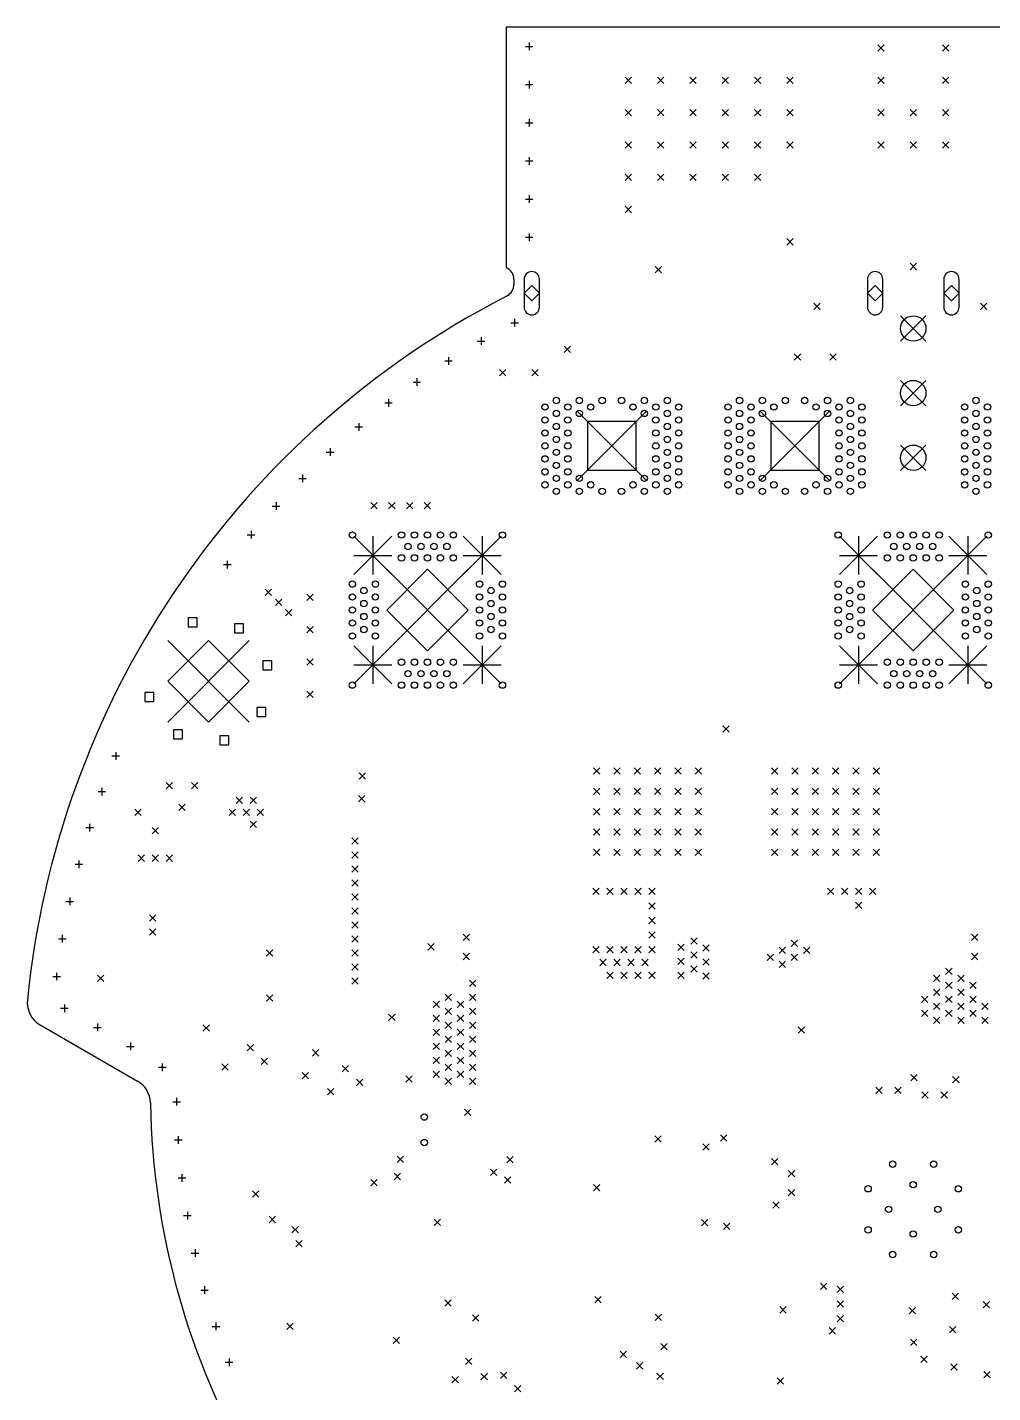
# Model space of a CAD drawing. Header units: millimetres. Extents: x 112 to 183, y -155 to -48.
# Drawn here: x 113.7 to 151.6, y -102 to -48.3 of the extents above; entities that cross this region are included whole.
import ezdxf

# ---------------------------------------------------------------- set-up
doc = ezdxf.new("R2010")
doc.units = ezdxf.units.MM
doc.layers.add('BLACK', color=250, linetype='CONTINUOUS')

msp = doc.modelspace()

# ---------------------------------------------------------------- linework, layer by layer
at = {"layer": 'BLACK', "linetype": 'CONTINUOUS'}
for p, q in [((132.500398, -48.300102), (132.5004, -57.744151)), ((164.5004, -48.300103), (132.500398, -48.300102)), ((133.25, -49.05), (133.55, -49.05)), ((133.4, -48.9), (133.4, -49.2)), ((147.1054, -48.9851), (147.3554, -49.2351)), ((147.3554, -48.9851), (147.1054, -49.2351)), ((149.6454, -48.9851), (149.8954, -49.2351)), ((149.8954, -48.9851), (149.6454, -49.2351)), ((133.4, -50.4), (133.4, -50.7)), ((137.1754, -50.2551), (137.4254, -50.5051)), ((137.4254, -50.2551), (137.1754, -50.5051)), ((138.4454, -50.2551), (138.6954, -50.5051)), ((138.6954, -50.2551), (138.4454, -50.5051)), ((139.7154, -50.2551), (139.9654, -50.5051)), ((139.9654, -50.2551), (139.7154, -50.5051)), ((140.9854, -50.2551), (141.2354, -50.5051)), ((141.2354, -50.2551), (140.9854, -50.5051)), ((142.2554, -50.2551), (142.5054, -50.5051)), ((142.5054, -50.2551), (142.2554, -50.5051)), ((143.5254, -50.2551), (143.7754, -50.5051)), ((143.7754, -50.2551), (143.5254, -50.5051)), ((147.1054, -50.2551), (147.3554, -50.5051)), ((147.3554, -50.2551), (147.1054, -50.5051)), ((149.6454, -50.2551), (149.8954, -50.5051)), ((149.8954, -50.2551), (149.6454, -50.5051)), ((133.25, -50.55), (133.55, -50.55)), ((133.4, -51.9), (133.4, -52.2)), ((137.1754, -51.5251), (137.4254, -51.7751)), ((137.4254, -51.5251), (137.1754, -51.7751)), ((138.4454, -51.5251), (138.6954, -51.7751)), ((138.6954, -51.5251), (138.4454, -51.7751)), ((139.7154, -51.5251), (139.9654, -51.7751)), ((139.9654, -51.5251), (139.7154, -51.7751)), ((140.9854, -51.5251), (141.2354, -51.7751)), ((141.2354, -51.5251), (140.9854, -51.7751)), ((142.2554, -51.5251), (142.5054, -51.7751)), ((142.5054, -51.5251), (142.2554, -51.7751)), ((143.5254, -51.5251), (143.7754, -51.7751)), ((143.7754, -51.5251), (143.5254, -51.7751)), ((147.1054, -51.5251), (147.3554, -51.7751)), ((147.3554, -51.5251), (147.1054, -51.7751)), ((148.3754, -51.5251), (148.6254, -51.7751)), ((148.6254, -51.5251), (148.3754, -51.7751)), ((149.6454, -51.5251), (149.8954, -51.7751)), ((149.8954, -51.5251), (149.6454, -51.7751)), ((133.25, -52.05), (133.55, -52.05)), ((137.1754, -52.7951), (137.4254, -53.0451)), ((137.4254, -52.7951), (137.1754, -53.0451)), ((138.4454, -52.7951), (138.6954, -53.0451)), ((138.6954, -52.7951), (138.4454, -53.0451)), ((139.7154, -52.7951), (139.9654, -53.0451)), ((139.9654, -52.7951), (139.7154, -53.0451)), ((140.9854, -52.7951), (141.2354, -53.0451)), ((141.2354, -52.7951), (140.9854, -53.0451)), ((142.2554, -52.7951), (142.5054, -53.0451)), ((142.5054, -52.7951), (142.2554, -53.0451)), ((143.5254, -52.7951), (143.7754, -53.0451)), ((143.7754, -52.7951), (143.5254, -53.0451)), ((147.1054, -52.7951), (147.3554, -53.0451)), ((147.3554, -52.7951), (147.1054, -53.0451)), ((148.3754, -52.7951), (148.6254, -53.0451)), ((148.6254, -52.7951), (148.3754, -53.0451)), ((149.6454, -52.7951), (149.8954, -53.0451)), ((149.8954, -52.7951), (149.6454, -53.0451)), ((133.25, -53.55), (133.55, -53.55)), ((133.4, -53.4), (133.4, -53.7)), ((137.1754, -54.0651), (137.4254, -54.3151)), ((137.4254, -54.0651), (137.1754, -54.3151)), ((138.4454, -54.0651), (138.6954, -54.3151)), ((138.6954, -54.0651), (138.4454, -54.3151)), ((139.7154, -54.0651), (139.9654, -54.3151)), ((139.9654, -54.0651), (139.7154, -54.3151)), ((140.9854, -54.0651), (141.2354, -54.3151)), ((141.2354, -54.0651), (140.9854, -54.3151)), ((142.2554, -54.0651), (142.5054, -54.3151)), ((142.5054, -54.0651), (142.2554, -54.3151)), ((133.25, -55.05), (133.55, -55.05)), ((133.4, -54.9), (133.4, -55.2)), ((137.1754, -55.3351), (137.4254, -55.5851)), ((137.4254, -55.3351), (137.1754, -55.5851)), ((133.25, -56.55), (133.55, -56.55)), ((133.4, -56.4), (133.4, -56.7)), ((143.5254, -56.6051), (143.7754, -56.8551)), ((143.7754, -56.6051), (143.5254, -56.8551)), ((132.5004, -57.744151), (132.536513, -57.7635)), ((138.35, -57.7), (138.6, -57.95)), ((138.6, -57.7), (138.35, -57.95)), ((148.3754, -57.5751), (148.6254, -57.8251)), ((148.6254, -57.5751), (148.3754, -57.8251)), ((132.8004, -58.204236), (132.800398, -58.405497)), ((133.2004, -58.2001), (133.2004, -59.3001)), ((133.5004, -58.4501), (133.2004, -58.7501)), ((133.8004, -58.7501), (133.5004, -58.4501)), ((133.8004, -59.3001), (133.8004, -58.2001)), ((146.7004, -58.2001), (146.7004, -59.3001)), ((147.0004, -58.4501), (146.7004, -58.7501)), ((147.3004, -58.7501), (147.0004, -58.4501)), ((147.3004, -59.3001), (147.3004, -58.2001)), ((149.7004, -58.2001), (149.7004, -59.3001)), ((150.0004, -58.4501), (149.7004, -58.7501)), ((150.3004, -58.7501), (150.0004, -58.4501)), ((150.3004, -59.3001), (150.3004, -58.2001)), ((132.536512, -58.846234), (131.972621, -59.148319)), ((133.2004, -58.7501), (133.5004, -59.0501)), ((133.5004, -59.0501), (133.8004, -58.7501)), ((146.7004, -58.7501), (147.0004, -59.0501)), ((147.0004, -59.0501), (147.3004, -58.7501)), ((149.7004, -58.7501), (150.0004, -59.0501)), ((150.0004, -59.0501), (150.3004, -58.7501)), ((144.5954, -59.1451), (144.8454, -59.3951)), ((144.8454, -59.1451), (144.5954, -59.3951)), ((151.1454, -59.1451), (151.3954, -59.3951)), ((151.3954, -59.1451), (151.1454, -59.3951)), ((132.675039, -59.907564), (132.975039, -59.907564)), ((132.825039, -59.757564), (132.825039, -60.057564)), ((148.0004, -59.6351), (149.0004, -60.6351)), ((149.0004, -59.6351), (148.0004, -60.6351)), ((131.360355, -60.629532), (131.660355, -60.629532)), ((131.510355, -60.479532), (131.510355, -60.779532)), ((134.775, -60.825), (135.025, -61.075)), ((135.025, -60.825), (134.775, -61.075)), ((143.8254, -61.1251), (144.0754, -61.3751)), ((144.0754, -61.1251), (143.8254, -61.3751)), ((145.2254, -61.1251), (145.4754, -61.3751)), ((145.4754, -61.1251), (145.2254, -61.3751)), ((130.078841, -61.40886), (130.378841, -61.40886)), ((130.228841, -61.25886), (130.228841, -61.55886)), ((128.983003, -62.094038), (128.983003, -62.394038)), ((132.235, -61.745), (132.485, -61.995)), ((132.485, -61.745), (132.235, -61.995)), ((133.505001, -61.745), (133.755001, -61.995)), ((133.755001, -61.745), (133.505001, -61.995)), ((148.0004, -62.1751), (149.0004, -63.1751)), ((149.0004, -62.1751), (148.0004, -63.1751)), ((128.833003, -62.244038), (129.133003, -62.244038)), ((127.718817, -63.06323), (128.018817, -63.06323)), ((127.868817, -62.91323), (127.868817, -63.21323)), ((135.3004, -63.4001), (138.0004, -66.1001)), ((138.0004, -63.4001), (135.3004, -66.1001)), ((137.605003, -63.795497), (135.695797, -63.795497)), ((135.695797, -63.795497), (135.695797, -65.704703)), ((137.605003, -65.704703), (137.605003, -63.795497)), ((142.5004, -63.4001), (145.2004, -66.1001)), ((145.2004, -63.4001), (142.5004, -66.1001)), ((144.805003, -63.795497), (142.895797, -63.795497)), ((142.895797, -63.795497), (142.895797, -65.704703)), ((144.805003, -65.704703), (144.805003, -63.795497)), ((126.548448, -64.001241), (126.848448, -64.001241)), ((126.698448, -63.851241), (126.698448, -64.151241)), ((125.570643, -64.840024), (125.570643, -65.140024)), ((148.0004, -64.7151), (149.0004, -65.7151)), ((149.0004, -64.7151), (148.0004, -65.7151)), ((125.420643, -64.990024), (125.720643, -64.990024)), ((124.487614, -65.877657), (124.487614, -66.177657)), ((135.695797, -65.704703), (137.605003, -65.704703)), ((142.895797, -65.704703), (144.805003, -65.704703)), ((124.337614, -66.027657), (124.637614, -66.027657)), ((123.451472, -66.96211), (123.451472, -67.26211)), ((127.175, -66.975), (127.425, -67.225)), ((127.425, -66.975), (127.175, -67.225)), ((127.875, -66.975), (128.125, -67.225)), ((128.125, -66.975), (127.875, -67.225)), ((128.575, -66.975), (128.825, -67.225)), ((128.825, -66.975), (128.575, -67.225)), ((129.275, -66.975), (129.525, -67.225)), ((129.525, -66.975), (129.275, -67.225)), ((123.301472, -67.11211), (123.601472, -67.11211)), ((122.464245, -68.091277), (122.464245, -68.391277)), ((122.314245, -68.241277), (122.614245, -68.241277)), ((126.5004, -68.3001), (128.0004, -69.8001)), ((128.0004, -68.3001), (126.5004, -69.8001)), ((127.2504, -68.3001), (127.2504, -69.8001)), ((130.8004, -68.3001), (132.3004, -69.8001)), ((132.3004, -68.3001), (130.8004, -69.8001)), ((131.5504, -68.3001), (131.5504, -69.8001)), ((145.6004, -68.3001), (147.1004, -69.8001)), ((147.1004, -68.3001), (145.6004, -69.8001)), ((146.3504, -68.3001), (146.3504, -69.8001)), ((149.9004, -68.3001), (151.4004, -69.8001)), ((151.4004, -68.3001), (149.9004, -69.8001)), ((150.6504, -68.3001), (150.6504, -69.8001)), ((126.5004, -69.0501), (128.0004, -69.0501)), ((130.8004, -69.0501), (132.3004, -69.0501)), ((145.6004, -69.0501), (147.1004, -69.0501)), ((149.9004, -69.0501), (151.4004, -69.0501)), ((121.37785, -69.412939), (121.67785, -69.412939)), ((121.52785, -69.262939), (121.52785, -69.562939)), ((127.8004, -69.6001), (131.0004, -72.8001)), ((131.0004, -69.6001), (127.8004, -72.8001)), ((129.4004, -69.6001), (127.8004, -71.2001)), ((131.0004, -71.2001), (129.4004, -69.6001)), ((146.9004, -69.6001), (150.1004, -72.8001)), ((150.1004, -69.6001), (146.9004, -72.8001)), ((148.5004, -69.6001), (146.9004, -71.2001)), ((150.1004, -71.2001), (148.5004, -69.6001)), ((123.025, -70.375), (123.275, -70.625)), ((123.275, -70.375), (123.025, -70.625)), ((123.425, -70.775), (123.675, -71.025)), ((123.675, -70.775), (123.425, -71.025)), ((124.6554, -70.5751), (124.9054, -70.8251)), ((124.9054, -70.5751), (124.6554, -70.8251)), ((123.825, -71.175), (124.075, -71.425)), ((124.075, -71.175), (123.825, -71.425)), ((127.8004, -71.2001), (129.4004, -72.8001)), ((129.4004, -72.8001), (131.0004, -71.2001)), ((146.9004, -71.2001), (148.5004, -72.8001)), ((148.5004, -72.8001), (150.1004, -71.2001)), ((120.3432, -71.505099), (119.989644, -71.505099)), ((119.989644, -71.505099), (119.989644, -71.858655)), ((119.989644, -71.858655), (120.3432, -71.858655)), ((120.3432, -71.858655), (120.3432, -71.505099)), ((122.164366, -71.74486), (121.81081, -71.74486)), ((121.81081, -71.74486), (121.81081, -72.098416)), ((122.164366, -72.098416), (122.164366, -71.74486)), ((124.6554, -71.8451), (124.9054, -72.0951)), ((124.9054, -71.8451), (124.6554, -72.0951)), ((119.187588, -72.400099), (122.387588, -75.600099)), ((122.387588, -72.400099), (119.187588, -75.600099)), ((120.787588, -72.400099), (119.187588, -74.000099)), ((122.387588, -74.000099), (120.787588, -72.400099)), ((121.81081, -72.098416), (122.164366, -72.098416)), ((126.5004, -72.6001), (128.0004, -74.1001)), ((128.0004, -72.6001), (126.5004, -74.1001)), ((127.2504, -72.6001), (127.2504, -74.1001)), ((130.8004, -72.6001), (132.3004, -74.1001)), ((132.3004, -72.6001), (130.8004, -74.1001)), ((131.5504, -72.6001), (131.5504, -74.1001)), ((145.6004, -72.6001), (147.1004, -74.1001)), ((147.1004, -72.6001), (145.6004, -74.1001)), ((146.3504, -72.6001), (146.3504, -74.1001)), ((149.9004, -72.6001), (151.4004, -74.1001)), ((151.4004, -72.6001), (149.9004, -74.1001)), ((150.6504, -72.6001), (150.6504, -74.1001)), ((123.282588, -73.202155), (122.929032, -73.202155)), ((122.929032, -73.202155), (122.929032, -73.555711)), ((123.282588, -73.555711), (123.282588, -73.202155)), ((124.6554, -73.1151), (124.9054, -73.3651)), ((124.9054, -73.1151), (124.6554, -73.3651)), ((126.5004, -73.3501), (128.0004, -73.3501)), ((130.8004, -73.3501), (132.3004, -73.3501)), ((145.6004, -73.3501), (147.1004, -73.3501)), ((149.9004, -73.3501), (151.4004, -73.3501)), ((119.187588, -74.000099), (120.787588, -75.600099)), ((120.787588, -75.600099), (122.387588, -74.000099)), ((122.929032, -73.555711), (123.282588, -73.555711)), ((118.646144, -74.444487), (118.292588, -74.444487)), ((118.292588, -74.444487), (118.292588, -74.798043)), ((118.646144, -74.798043), (118.646144, -74.444487)), ((124.6554, -74.3851), (124.9054, -74.6351)), ((124.9054, -74.3851), (124.6554, -74.6351)), ((118.292588, -74.798043), (118.646144, -74.798043)), ((123.042827, -75.023321), (122.689271, -75.023321)), ((122.689271, -75.023321), (122.689271, -75.376877)), ((123.042827, -75.376877), (123.042827, -75.023321)), ((122.689271, -75.376877), (123.042827, -75.376877)), ((119.764366, -75.901782), (119.41081, -75.901782)), ((119.41081, -75.901782), (119.41081, -76.255338)), ((119.764366, -76.255338), (119.764366, -75.901782)), ((121.585532, -76.141543), (121.231976, -76.141543)), ((121.231976, -76.141543), (121.231976, -76.495099)), ((121.585532, -76.495099), (121.585532, -76.141543)), ((141.015, -75.754999), (141.265, -76.004999)), ((141.265, -75.754999), (141.015, -76.004999)), ((119.41081, -76.255338), (119.764366, -76.255338)), ((121.231976, -76.495099), (121.585532, -76.495099)), ((116.995136, -76.934737), (117.295136, -76.934737)), ((117.145136, -76.784737), (117.145136, -77.084737)), ((126.715, -77.595), (126.965, -77.845)), ((126.965, -77.595), (126.715, -77.845)), ((135.9254, -77.4001), (136.1754, -77.6501)), ((136.1754, -77.4001), (135.9254, -77.6501)), ((136.7254, -77.4001), (136.9754, -77.6501)), ((136.9754, -77.4001), (136.7254, -77.6501)), ((137.5254, -77.4001), (137.7754, -77.6501)), ((137.7754, -77.4001), (137.5254, -77.6501)), ((138.3254, -77.4001), (138.5754, -77.6501)), ((138.5754, -77.4001), (138.3254, -77.6501)), ((139.1254, -77.4001), (139.3754, -77.6501)), ((139.3754, -77.4001), (139.1254, -77.6501)), ((139.9254, -77.4001), (140.1754, -77.6501)), ((140.1754, -77.4001), (139.9254, -77.6501)), ((142.9254, -77.4001), (143.1754, -77.6501)), ((143.1754, -77.4001), (142.9254, -77.6501)), ((143.7254, -77.4001), (143.9754, -77.6501)), ((143.9754, -77.4001), (143.7254, -77.6501)), ((144.5254, -77.4001), (144.7754, -77.6501)), ((144.7754, -77.4001), (144.5254, -77.6501)), ((145.3254, -77.4001), (145.5754, -77.6501)), ((145.5754, -77.4001), (145.3254, -77.6501)), ((146.1254, -77.4001), (146.3754, -77.6501)), ((146.3754, -77.4001), (146.1254, -77.6501)), ((146.9254, -77.4001), (147.1754, -77.6501)), ((147.1754, -77.4001), (146.9254, -77.6501)), ((116.448643, -78.331511), (116.748643, -78.331511)), ((116.598643, -78.181511), (116.598643, -78.481511)), ((119.1254, -77.9751), (119.3754, -78.2251)), ((119.3754, -77.9751), (119.1254, -78.2251)), ((120.1254, -77.9751), (120.3754, -78.2251)), ((120.3754, -77.9751), (120.1254, -78.2251)), ((135.9254, -78.2001), (136.1754, -78.4501)), ((136.1754, -78.2001), (135.9254, -78.4501)), ((136.7254, -78.2001), (136.9754, -78.4501)), ((136.9754, -78.2001), (136.7254, -78.4501)), ((137.5254, -78.2001), (137.7754, -78.4501)), ((137.7754, -78.2001), (137.5254, -78.4501)), ((138.3254, -78.2001), (138.5754, -78.4501)), ((138.5754, -78.2001), (138.3254, -78.4501)), ((139.1254, -78.2001), (139.3754, -78.4501)), ((139.3754, -78.2001), (139.1254, -78.4501)), ((139.9254, -78.2001), (140.1754, -78.4501)), ((140.1754, -78.2001), (139.9254, -78.4501)), ((142.9254, -78.2001), (143.1754, -78.4501)), ((143.1754, -78.2001), (142.9254, -78.4501)), ((143.7254, -78.2001), (143.9754, -78.4501)), ((143.9754, -78.2001), (143.7254, -78.4501)), ((144.5254, -78.2001), (144.7754, -78.4501)), ((144.7754, -78.2001), (144.5254, -78.4501)), ((145.3254, -78.2001), (145.5754, -78.4501)), ((145.5754, -78.2001), (145.3254, -78.4501)), ((146.1254, -78.2001), (146.3754, -78.4501)), ((146.3754, -78.2001), (146.1254, -78.4501)), ((146.9254, -78.2001), (147.1754, -78.4501)), ((147.1754, -78.2001), (146.9254, -78.4501)), ((119.6254, -78.8251), (119.8754, -79.0751)), ((119.8754, -78.8251), (119.6254, -79.0751)), ((121.8754, -78.5501), (122.1254, -78.8001)), ((122.1254, -78.5501), (121.8754, -78.8001)), ((122.4254, -78.5501), (122.6754, -78.8001)), ((122.6754, -78.5501), (122.4254, -78.8001)), ((126.685, -78.485), (126.935, -78.735)), ((126.935, -78.485), (126.685, -78.735)), ((117.9004, -79.0251), (118.1504, -79.2751)), ((118.1504, -79.0251), (117.9004, -79.2751)), ((121.6004, -79.0251), (121.8504, -79.2751)), ((121.8504, -79.0251), (121.6004, -79.2751)), ((122.1504, -79.0251), (122.4004, -79.2751)), ((122.4004, -79.0251), (122.1504, -79.2751)), ((122.7004, -79.0251), (122.9504, -79.2751)), ((122.9504, -79.0251), (122.7004, -79.2751)), ((135.9254, -79.0001), (136.1754, -79.2501)), ((136.1754, -79.0001), (135.9254, -79.2501)), ((136.7254, -79.0001), (136.9754, -79.2501)), ((136.9754, -79.0001), (136.7254, -79.2501)), ((137.5254, -79.0001), (137.7754, -79.2501)), ((137.7754, -79.0001), (137.5254, -79.2501)), ((138.3254, -79.0001), (138.5754, -79.2501)), ((138.5754, -79.0001), (138.3254, -79.2501)), ((139.1254, -79.0001), (139.3754, -79.2501)), ((139.3754, -79.0001), (139.1254, -79.2501)), ((139.9254, -79.0001), (140.1754, -79.2501)), ((140.1754, -79.0001), (139.9254, -79.2501)), ((142.9254, -79.0001), (143.1754, -79.2501)), ((143.1754, -79.0001), (142.9254, -79.2501)), ((143.7254, -79.0001), (143.9754, -79.2501)), ((143.9754, -79.0001), (143.7254, -79.2501)), ((144.5254, -79.0001), (144.7754, -79.2501)), ((144.7754, -79.0001), (144.5254, -79.2501)), ((145.3254, -79.0001), (145.5754, -79.2501)), ((145.5754, -79.0001), (145.3254, -79.2501)), ((146.1254, -79.0001), (146.3754, -79.2501)), ((146.3754, -79.0001), (146.1254, -79.2501)), ((146.9254, -79.0001), (147.1754, -79.2501)), ((147.1754, -79.0001), (146.9254, -79.2501)), ((115.96437, -79.751058), (116.26437, -79.751058)), ((116.11437, -79.601058), (116.11437, -79.901058)), ((118.575, -79.745), (118.825, -79.995)), ((118.825, -79.745), (118.575, -79.995)), ((122.4254, -79.5001), (122.6754, -79.7501)), ((122.6754, -79.5001), (122.4254, -79.7501)), ((135.9254, -79.8001), (136.1754, -80.0501)), ((136.1754, -79.8001), (135.9254, -80.0501)), ((136.7254, -79.8001), (136.9754, -80.0501)), ((136.9754, -79.8001), (136.7254, -80.0501)), ((137.5254, -79.8001), (137.7754, -80.0501)), ((137.7754, -79.8001), (137.5254, -80.0501)), ((138.3254, -79.8001), (138.5754, -80.0501)), ((138.5754, -79.8001), (138.3254, -80.0501)), ((139.1254, -79.8001), (139.3754, -80.0501)), ((139.3754, -79.8001), (139.1254, -80.0501)), ((139.9254, -79.8001), (140.1754, -80.0501)), ((140.1754, -79.8001), (139.9254, -80.0501)), ((142.9254, -79.8001), (143.1754, -80.0501)), ((143.1754, -79.8001), (142.9254, -80.0501)), ((143.7254, -79.8001), (143.9754, -80.0501)), ((143.9754, -79.8001), (143.7254, -80.0501)), ((144.5254, -79.8001), (144.7754, -80.0501)), ((144.7754, -79.8001), (144.5254, -80.0501)), ((145.3254, -79.8001), (145.5754, -80.0501)), ((145.5754, -79.8001), (145.3254, -80.0501)), ((146.1254, -79.8001), (146.3754, -80.0501)), ((146.3754, -79.8001), (146.1254, -80.0501)), ((146.9254, -79.8001), (147.1754, -80.0501)), ((147.1754, -79.8001), (146.9254, -80.0501)), ((126.4254, -80.1501), (126.6754, -80.4001)), ((126.6754, -80.1501), (126.4254, -80.4001)), ((118.0254, -80.8251), (118.2754, -81.0751)), ((118.2754, -80.8251), (118.0254, -81.0751)), ((118.5754, -80.8251), (118.8254, -81.0751)), ((118.8254, -80.8251), (118.5754, -81.0751)), ((119.1254, -80.8251), (119.3754, -81.0751)), ((119.3754, -80.8251), (119.1254, -81.0751)), ((126.4254, -80.7001), (126.6754, -80.9501)), ((126.6754, -80.7001), (126.4254, -80.9501)), ((135.9254, -80.6001), (136.1754, -80.8501)), ((136.1754, -80.6001), (135.9254, -80.8501)), ((136.7254, -80.6001), (136.9754, -80.8501)), ((136.9754, -80.6001), (136.7254, -80.8501)), ((137.5254, -80.6001), (137.7754, -80.8501)), ((137.7754, -80.6001), (137.5254, -80.8501)), ((138.3254, -80.6001), (138.5754, -80.8501)), ((138.5754, -80.6001), (138.3254, -80.8501)), ((139.1254, -80.6001), (139.3754, -80.8501)), ((139.3754, -80.6001), (139.1254, -80.8501)), ((139.9254, -80.6001), (140.1754, -80.8501)), ((140.1754, -80.6001), (139.9254, -80.8501)), ((142.9254, -80.6001), (143.1754, -80.8501)), ((143.1754, -80.6001), (142.9254, -80.8501)), ((143.7254, -80.6001), (143.9754, -80.8501)), ((143.9754, -80.6001), (143.7254, -80.8501)), ((144.5254, -80.6001), (144.7754, -80.8501)), ((144.7754, -80.6001), (144.5254, -80.8501)), ((145.3254, -80.6001), (145.5754, -80.8501)), ((145.5754, -80.6001), (145.3254, -80.8501)), ((146.1254, -80.6001), (146.3754, -80.8501)), ((146.3754, -80.6001), (146.1254, -80.8501)), ((146.9254, -80.6001), (147.1754, -80.8501)), ((147.1754, -80.6001), (146.9254, -80.8501)), ((115.543277, -81.19061), (115.843277, -81.19061)), ((115.693277, -81.04061), (115.693277, -81.34061)), ((126.4254, -81.2501), (126.6754, -81.5001)), ((126.6754, -81.2501), (126.4254, -81.5001)), ((126.4254, -81.8001), (126.6754, -82.0501)), ((126.6754, -81.8001), (126.4254, -82.0501)), ((115.336174, -82.497356), (115.336174, -82.797356)), ((126.4254, -82.3501), (126.6754, -82.6001)), ((126.6754, -82.3501), (126.4254, -82.6001)), ((135.9004, -82.1251), (136.1504, -82.3751)), ((136.1504, -82.1251), (135.9004, -82.3751)), ((136.4504, -82.1251), (136.7004, -82.3751)), ((136.7004, -82.1251), (136.4504, -82.3751)), ((137.0004, -82.1251), (137.2504, -82.3751)), ((137.2504, -82.1251), (137.0004, -82.3751)), ((137.5504, -82.1251), (137.8004, -82.3751)), ((137.8004, -82.1251), (137.5504, -82.3751)), ((138.1004, -82.1251), (138.3504, -82.3751)), ((138.3504, -82.1251), (138.1004, -82.3751)), ((145.1246, -82.125), (145.3746, -82.375)), ((145.3746, -82.125), (145.1246, -82.375)), ((145.675, -82.1251), (145.925, -82.3751)), ((145.925, -82.1251), (145.675, -82.3751)), ((146.225, -82.125101), (146.475, -82.375101)), ((146.475, -82.125101), (146.225, -82.375101)), ((146.775, -82.1251), (147.025, -82.3751)), ((147.025, -82.1251), (146.775, -82.3751)), ((115.186174, -82.647356), (115.486174, -82.647356)), ((126.4254, -82.9001), (126.6754, -83.1501)), ((126.6754, -82.9001), (126.4254, -83.1501)), ((138.1004, -82.7001), (138.3504, -82.9501)), ((138.3504, -82.7001), (138.1004, -82.9501)), ((146.225, -82.675), (146.475, -82.925)), ((146.475, -82.675), (146.225, -82.925)), ((118.4754, -83.1751), (118.7254, -83.4251)), ((118.7254, -83.1751), (118.4754, -83.4251)), ((126.4254, -83.4501), (126.6754, -83.7001)), ((126.6754, -83.4501), (126.4254, -83.7001)), ((138.1004, -83.2751), (138.3504, -83.5251)), ((138.3504, -83.2751), (138.1004, -83.5251)), ((114.893765, -84.118455), (115.193765, -84.118455)), ((115.043765, -83.968455), (115.043765, -84.268455)), ((118.4754, -83.7251), (118.7254, -83.9751)), ((118.7254, -83.7251), (118.4754, -83.9751)), ((126.4254, -84.0001), (126.6754, -84.2501)), ((126.6754, -84.0001), (126.4254, -84.2501)), ((130.81, -83.94), (131.06, -84.19)), ((131.06, -83.94), (130.81, -84.19)), ((138.1004, -83.8501), (138.3504, -84.1001)), ((138.3504, -83.8501), (138.1004, -84.1001)), ((139.7504, -84.0751), (140.0004, -84.3251)), ((140.0004, -84.0751), (139.7504, -84.3251)), ((143.705, -84.1751), (143.955, -84.4251)), ((143.955, -84.1751), (143.705, -84.4251)), ((150.795, -83.9399), (151.045, -84.1899)), ((151.045, -83.9399), (150.795, -84.1899)), ((123.0754, -84.5551), (123.3254, -84.8051)), ((123.3254, -84.5551), (123.0754, -84.8051)), ((126.4254, -84.5501), (126.6754, -84.8001)), ((126.6754, -84.5501), (126.4254, -84.8001)), ((129.41, -84.310001), (129.66, -84.560001)), ((129.66, -84.310001), (129.41, -84.560001)), ((130.81, -84.69), (131.06, -84.94)), ((131.06, -84.69), (130.81, -84.94)), ((135.9004, -84.4251), (136.1504, -84.6751)), ((136.1504, -84.4251), (135.9004, -84.6751)), ((136.4504, -84.4251), (136.7004, -84.6751)), ((136.7004, -84.4251), (136.4504, -84.6751)), ((137.0004, -84.4251), (137.2504, -84.6751)), ((137.2504, -84.4251), (137.0004, -84.6751)), ((137.5504, -84.4251), (137.8004, -84.6751)), ((137.8004, -84.4251), (137.5504, -84.6751)), ((138.1004, -84.4251), (138.3504, -84.6751)), ((138.3504, -84.4251), (138.1004, -84.6751)), ((139.2504, -84.3251), (139.5004, -84.5751)), ((139.5004, -84.3251), (139.2504, -84.5751)), ((139.7504, -84.6251), (140.0004, -84.8751)), ((140.0004, -84.6251), (139.7504, -84.8751)), ((140.2254, -84.3501), (140.4754, -84.6001)), ((140.4754, -84.3501), (140.2254, -84.6001)), ((142.755, -84.7251), (143.005, -84.9751)), ((143.005, -84.7251), (142.755, -84.9751)), ((143.23, -84.4501), (143.48, -84.7001)), ((143.48, -84.4501), (143.23, -84.7001)), ((143.705, -84.7251), (143.955, -84.9751)), ((143.955, -84.7251), (143.705, -84.9751)), ((144.18, -84.4501), (144.43, -84.7001)), ((144.43, -84.4501), (144.18, -84.7001)), ((150.795, -84.6899), (151.045, -84.9399)), ((151.045, -84.6899), (150.795, -84.9399)), ((126.4254, -85.1001), (126.6754, -85.3501)), ((126.6754, -85.1001), (126.4254, -85.3501)), ((136.1754, -84.9251), (136.4254, -85.1751)), ((136.4254, -84.9251), (136.1754, -85.1751)), ((136.7254, -84.9251), (136.9754, -85.1751)), ((136.9754, -84.9251), (136.7254, -85.1751)), ((137.2754, -84.9251), (137.5254, -85.1751)), ((137.5254, -84.9251), (137.2754, -85.1751)), ((137.8254, -84.9251), (138.0754, -85.1751)), ((138.0754, -84.9251), (137.8254, -85.1751)), ((139.2504, -84.8751), (139.5004, -85.1251)), ((139.5004, -84.8751), (139.2504, -85.1251)), ((139.7504, -85.1751), (140.0004, -85.4251)), ((140.0004, -85.1751), (139.7504, -85.4251)), ((140.2254, -84.9001), (140.4754, -85.1501)), ((140.4754, -84.9001), (140.2254, -85.1501)), ((143.23, -85.0001), (143.48, -85.2501)), ((143.48, -85.0001), (143.23, -85.2501)), ((149.775, -85.275), (150.025, -85.525)), ((150.025, -85.275), (149.775, -85.525)), ((114.66661, -85.601032), (114.96661, -85.601032)), ((114.81661, -85.451032), (114.81661, -85.751032)), ((116.4254, -85.5501), (116.6754, -85.8001)), ((116.6754, -85.5501), (116.4254, -85.8001)), ((126.4254, -85.6501), (126.6754, -85.9001)), ((126.6754, -85.6501), (126.4254, -85.9001)), ((131.055, -85.745), (131.305, -85.995)), ((131.305, -85.745), (131.055, -85.995)), ((136.4504, -85.4251), (136.7004, -85.6751)), ((136.7004, -85.4251), (136.4504, -85.6751)), ((137.0004, -85.4251), (137.2504, -85.6751)), ((137.2504, -85.4251), (137.0004, -85.6751)), ((137.5504, -85.4251), (137.8004, -85.6751)), ((137.8004, -85.4251), (137.5504, -85.6751)), ((138.1004, -85.4251), (138.3504, -85.6751)), ((138.3504, -85.4251), (138.1004, -85.6751)), ((139.2504, -85.4251), (139.5004, -85.6751)), ((139.5004, -85.4251), (139.2504, -85.6751)), ((140.2254, -85.4501), (140.4754, -85.7001)), ((140.4754, -85.4501), (140.2254, -85.7001)), ((149.3, -85.55), (149.55, -85.8)), ((149.55, -85.55), (149.3, -85.8)), ((149.775, -85.825), (150.025, -86.075)), ((150.025, -85.825), (149.775, -86.075)), ((150.25, -85.55), (150.5, -85.8)), ((150.5, -85.55), (150.25, -85.8)), ((150.725, -85.825), (150.975, -86.075)), ((150.975, -85.825), (150.725, -86.075)), ((123.0754, -86.3151), (123.3254, -86.5651)), ((123.3254, -86.3151), (123.0754, -86.5651)), ((130.1004, -86.3001), (130.3504, -86.5501)), ((130.3504, -86.3001), (130.1004, -86.5501)), ((131.0504, -86.3001), (131.3004, -86.5501)), ((131.3004, -86.3001), (131.0504, -86.5501)), ((148.825, -86.375), (149.075, -86.625)), ((149.075, -86.375), (148.825, -86.625)), ((149.3, -86.1), (149.55, -86.35)), ((149.55, -86.1), (149.3, -86.35)), ((149.775, -86.375), (150.025, -86.625)), ((150.025, -86.375), (149.775, -86.625)), ((150.249999, -86.1), (150.499999, -86.35)), ((150.499999, -86.1), (150.249999, -86.35)), ((150.725, -86.375), (150.975, -86.625)), ((150.975, -86.375), (150.725, -86.625)), ((114.97399, -86.849837), (115.27399, -86.849837)), ((115.12399, -86.699837), (115.12399, -86.999837)), ((129.6254, -86.5751), (129.8754, -86.8251)), ((129.8754, -86.5751), (129.6254, -86.8251)), ((130.1004, -86.8501), (130.3504, -87.1001)), ((130.3504, -86.8501), (130.1004, -87.1001)), ((130.5754, -86.5751), (130.8254, -86.8251)), ((130.8254, -86.5751), (130.5754, -86.8251)), ((131.0504, -86.8501), (131.3004, -87.1001)), ((131.3004, -86.8501), (131.0504, -87.1001)), ((149.3, -86.65), (149.55, -86.9)), ((149.55, -86.65), (149.3, -86.9)), ((150.25, -86.65), (150.5, -86.9)), ((150.5, -86.65), (150.25, -86.9)), ((151.2, -86.65), (151.45, -86.9)), ((151.45, -86.65), (151.2, -86.9)), ((116.423025, -87.449837), (116.423025, -87.749837)), ((127.8754, -87.0751), (128.1254, -87.3251)), ((128.1254, -87.0751), (127.8754, -87.3251)), ((129.6254, -87.1251), (129.8754, -87.3751)), ((129.8754, -87.1251), (129.6254, -87.3751)), ((130.1004, -87.4001), (130.3504, -87.6501)), ((130.3504, -87.4001), (130.1004, -87.6501)), ((130.5754, -87.1251), (130.8254, -87.3751)), ((130.8254, -87.1251), (130.5754, -87.3751)), ((131.0504, -87.4001), (131.3004, -87.6501)), ((131.3004, -87.4001), (131.0504, -87.6501)), ((148.825, -86.925), (149.075, -87.175)), ((149.075, -86.925), (148.825, -87.175)), ((149.3, -87.2), (149.55, -87.45)), ((149.55, -87.2), (149.3, -87.45)), ((149.775, -86.925), (150.025, -87.175)), ((150.025, -86.925), (149.775, -87.175)), ((150.25, -87.2), (150.5, -87.45)), ((150.5, -87.2), (150.25, -87.45)), ((150.725, -86.925), (150.975, -87.175)), ((150.975, -86.925), (150.725, -87.175)), ((151.2, -87.2), (151.45, -87.45)), ((151.45, -87.2), (151.2, -87.45)), ((114.167584, -87.498553), (118.005835, -89.714566)), ((116.273025, -87.599837), (116.573025, -87.599837)), ((120.5754, -87.4951), (120.8254, -87.7451)), ((120.8254, -87.4951), (120.5754, -87.7451)), ((129.6254, -87.6751), (129.8754, -87.9251)), ((129.8754, -87.6751), (129.6254, -87.9251)), ((130.1004, -87.9501), (130.3504, -88.2001)), ((130.3504, -87.9501), (130.1004, -88.2001)), ((130.5754, -87.6751), (130.8254, -87.9251)), ((130.8254, -87.6751), (130.5754, -87.9251)), ((131.0504, -87.9501), (131.3004, -88.2001)), ((131.3004, -87.9501), (131.0504, -88.2001)), ((143.9754, -87.5751), (144.2254, -87.8251)), ((144.2254, -87.5751), (143.9754, -87.8251)), ((117.572066, -88.349837), (117.872066, -88.349837)), ((117.722066, -88.199837), (117.722066, -88.499837)), ((122.3154, -88.2751), (122.5654, -88.5251)), ((122.5654, -88.2751), (122.3154, -88.5251)), ((124.8754, -88.4751), (125.1254, -88.7251)), ((125.1254, -88.4751), (124.8754, -88.7251)), ((129.6254, -88.2251), (129.8754, -88.4751)), ((129.8754, -88.2251), (129.6254, -88.4751)), ((130.1004, -88.5001), (130.3504, -88.7501)), ((130.3504, -88.5001), (130.1004, -88.7501)), ((130.575399, -88.2251), (130.825399, -88.4751)), ((130.825399, -88.2251), (130.575399, -88.4751)), ((131.0504, -88.5001), (131.3004, -88.7501)), ((131.3004, -88.5001), (131.0504, -88.7501)), ((118.972061, -89.018624), (118.972061, -89.318624)), ((121.3154, -89.0351), (121.5654, -89.2851)), ((121.5654, -89.0351), (121.3154, -89.2851)), ((122.8654, -88.8151), (123.1154, -89.0651)), ((123.1154, -88.8151), (122.8654, -89.0651)), ((129.6254, -88.7751), (129.8754, -89.0251)), ((129.8754, -88.7751), (129.6254, -89.0251)), ((130.1004, -89.0501), (130.3504, -89.3001)), ((130.3504, -89.0501), (130.1004, -89.3001)), ((130.5754, -88.7751), (130.8254, -89.0251)), ((130.8254, -88.7751), (130.5754, -89.0251)), ((131.0504, -89.0501), (131.3004, -89.3001)), ((131.3004, -89.0501), (131.0504, -89.3001)), ((118.822061, -89.168624), (119.122061, -89.168624)), ((124.47649, -89.373371), (124.72649, -89.623371)), ((124.72649, -89.373371), (124.47649, -89.623371)), ((126.0499, -89.1001), (126.2999, -89.3501)), ((126.2999, -89.1001), (126.0499, -89.3501)), ((128.5554, -89.5051), (128.8054, -89.7551)), ((128.8054, -89.5051), (128.5554, -89.7551)), ((129.6254, -89.3251), (129.8754, -89.5751)), ((129.8754, -89.3251), (129.6254, -89.5751)), ((130.1004, -89.6001), (130.3504, -89.8501)), ((130.3504, -89.6001), (130.1004, -89.8501)), ((130.5754, -89.3251), (130.8254, -89.5751)), ((130.8254, -89.3251), (130.5754, -89.5751)), ((131.0504, -89.6001), (131.3004, -89.8501)), ((131.3004, -89.6001), (131.0504, -89.8501)), ((148.4004, -89.4501), (148.6504, -89.7001)), ((148.6504, -89.4501), (148.4004, -89.7001)), ((150.0504, -89.5251), (150.3004, -89.7751)), ((150.3004, -89.5251), (150.0504, -89.7751)), ((125.4754, -90.0001), (125.7254, -90.2501)), ((125.7254, -90.0001), (125.4754, -90.2501)), ((126.6054, -89.6351), (126.8554, -89.8851)), ((126.8554, -89.6351), (126.6054, -89.8851)), ((147.026061, -89.948668), (147.276061, -90.198668)), ((147.276061, -89.948668), (147.026061, -90.198668)), ((147.776061, -89.948668), (148.026061, -90.198668)), ((148.026061, -89.948668), (147.776061, -90.198668)), ((148.841733, -90.135424), (149.091733, -90.385424)), ((149.091733, -90.135424), (148.841733, -90.385424)), ((149.591733, -90.135424), (149.841733, -90.385424)), ((149.841733, -90.135424), (149.591733, -90.385424)), ((119.385028, -90.523046), (119.685028, -90.523046)), ((119.535028, -90.373046), (119.535028, -90.673046)), ((130.8554, -90.8151), (131.1054, -91.0651)), ((131.1054, -90.8151), (130.8554, -91.0651)), ((119.451049, -92.021427), (119.751049, -92.021427)), ((119.601049, -91.871427), (119.601049, -92.171427)), ((138.340397, -91.865097), (138.590397, -92.115097)), ((138.590397, -91.865097), (138.340397, -92.115097)), ((140.2254, -92.1751), (140.4754, -92.4251)), ((140.4754, -92.1751), (140.2254, -92.4251)), ((140.9254, -91.8251), (141.1754, -92.0751)), ((141.1754, -91.8251), (140.9254, -92.0751)), ((128.2054, -92.6551), (128.4554, -92.9051)), ((128.4554, -92.6551), (128.2054, -92.9051)), ((132.5254, -92.6751), (132.7754, -92.9251)), ((132.7754, -92.6751), (132.5254, -92.9251)), ((142.9254, -92.7501), (143.1754, -93.0001)), ((143.1754, -92.7501), (142.9254, -93.0001)), ((128.086422, -93.334571), (128.336422, -93.584571)), ((128.336422, -93.334571), (128.086422, -93.584571)), ((131.8754, -93.1751), (132.1254, -93.4251)), ((132.1254, -93.1751), (131.8754, -93.4251)), ((143.588881, -93.222074), (143.838881, -93.472074)), ((143.838881, -93.222074), (143.588881, -93.472074)), ((119.594494, -93.514384), (119.894494, -93.514384)), ((119.744494, -93.364384), (119.744494, -93.664384)), ((127.1754, -93.5751), (127.4254, -93.8251)), ((127.4254, -93.5751), (127.1754, -93.8251)), ((132.4254, -93.4751), (132.6754, -93.7251)), ((132.6754, -93.4751), (132.4254, -93.7251)), ((135.9254, -93.7751), (136.1754, -94.0251)), ((136.1754, -93.7751), (135.9254, -94.0251)), ((122.5254, -94.0251), (122.7754, -94.2751)), ((122.7754, -94.0251), (122.5254, -94.2751)), ((143.588881, -93.972074), (143.838881, -94.222074)), ((143.838881, -93.972074), (143.588881, -94.222074)), ((119.965064, -94.847908), (119.965064, -95.147908)), ((142.9754, -94.4501), (143.2254, -94.7001)), ((143.2254, -94.4501), (142.9754, -94.7001)), ((119.815064, -94.997908), (120.115064, -94.997908)), ((123.1754, -95.0251), (123.4254, -95.2751)), ((123.4254, -95.0251), (123.1754, -95.2751)), ((124.075, -95.425), (124.325, -95.675)), ((124.325, -95.425), (124.075, -95.675)), ((129.668442, -95.135516), (129.918442, -95.385516)), ((129.918442, -95.135516), (129.668442, -95.385516)), ((140.1754, -95.1501), (140.4254, -95.4001)), ((140.4254, -95.1501), (140.1754, -95.4001)), ((141.0454, -95.2951), (141.2954, -95.5451)), ((141.2954, -95.2951), (141.0454, -95.5451)), ((124.2254, -95.9751), (124.4754, -96.2251)), ((124.4754, -95.9751), (124.2254, -96.2251)), ((120.112168, -96.468022), (120.412168, -96.468022)), ((120.262168, -96.318022), (120.262168, -96.618022)), ((120.485017, -97.920771), (120.785017, -97.920771)), ((120.635017, -97.770771), (120.635017, -98.070771)), ((135.9754, -98.1751), (136.2254, -98.4251)), ((136.2254, -98.1751), (135.9754, -98.4251)), ((144.8554, -97.6551), (145.1054, -97.9051)), ((145.1054, -97.6551), (144.8554, -97.9051)), ((145.5054, -97.7651), (145.7554, -98.0151)), ((145.7554, -97.7651), (145.5054, -98.0151)), ((150.02937, -98.04613), (150.27937, -98.29613)), ((150.27937, -98.04613), (150.02937, -98.29613)), ((130.086373, -98.300478), (130.336373, -98.550478)), ((130.336373, -98.300478), (130.086373, -98.550478)), ((143.25, -98.575), (143.5, -98.825)), ((143.5, -98.575), (143.25, -98.825)), ((145.5054, -98.3451), (145.7554, -98.5951)), ((145.7554, -98.3451), (145.5054, -98.5951)), ((148.346105, -98.604395), (148.596105, -98.854395)), ((148.596105, -98.604395), (148.346105, -98.854395)), ((151.2504, -98.3751), (151.5004, -98.6251)), ((151.5004, -98.3751), (151.2504, -98.6251)), ((121.082599, -99.202259), (121.082599, -99.502259)), ((123.8754, -99.2251), (124.1254, -99.4751)), ((124.1254, -99.2251), (123.8754, -99.4751)), ((131.1754, -98.8951), (131.4254, -99.1451)), ((131.4254, -98.8951), (131.1754, -99.1451)), ((138.35, -98.875), (138.6, -99.125)), ((138.6, -98.875), (138.35, -99.125)), ((145.5054, -98.9251), (145.7554, -99.1751)), ((145.7554, -98.9251), (145.5054, -99.1751)), ((120.932599, -99.352259), (121.232599, -99.352259)), ((128.0504, -99.7751), (128.3004, -100.0251)), ((128.3004, -99.7751), (128.0504, -100.0251)), ((145.2, -99.4), (145.45, -99.65)), ((145.45, -99.4), (145.2, -99.65)), ((149.922263, -99.353237), (150.172263, -99.603237)), ((150.172263, -99.353237), (149.922263, -99.603237)), ((136.9754, -100.3251), (137.2254, -100.5751)), ((137.2254, -100.3251), (136.9754, -100.5751)), ((138.581633, -100.018867), (138.831633, -100.268867)), ((138.831633, -100.018867), (138.581633, -100.268867)), ((148.394167, -99.856333), (148.644167, -100.106333)), ((148.644167, -99.856333), (148.394167, -100.106333)), ((121.453718, -100.758649), (121.753718, -100.758649)), ((121.603718, -100.608649), (121.603718, -100.908649)), ((130.8954, -100.5951), (131.1454, -100.8451)), ((131.1454, -100.5951), (130.8954, -100.8451)), ((137.6254, -100.7751), (137.8754, -101.0251)), ((137.8754, -100.7751), (137.6254, -101.0251)), ((148.8004, -100.5251), (149.0504, -100.7751)), ((149.0504, -100.5251), (148.8004, -100.7751)), ((149.9754, -100.8251), (150.2254, -101.0751)), ((150.2254, -100.8251), (149.9754, -101.0751)), ((130.3654, -101.3151), (130.6154, -101.5651)), ((130.6154, -101.3151), (130.3654, -101.5651)), ((131.5054, -101.2051), (131.7554, -101.4551)), ((131.7554, -101.2051), (131.5054, -101.4551)), ((132.2754, -101.1501), (132.5254, -101.4001)), ((132.5254, -101.1501), (132.2754, -101.4001)), ((138.4254, -101.182187), (138.6754, -101.432187)), ((138.6754, -101.182187), (138.4254, -101.432187)), ((143.15, -101.375), (143.4, -101.625)), ((143.4, -101.375), (143.15, -101.625)), ((151.2754, -101.1251), (151.5254, -101.3751)), ((151.5254, -101.1251), (151.2754, -101.3751)), ((132.824946, -101.675554), (133.074946, -101.925554)), ((133.074946, -101.675554), (132.824946, -101.925554))]:
    msp.add_line(p, q, dxfattribs=at)
at = {"layer": 'BLACK'}
for centre, radius in [((148.5004, -60.1351), 0.5), ((148.5004, -62.6751), 0.5), ((134.0204, -63.2201), 0.125), ((134.4704, -62.9651), 0.125), ((134.9204, -63.2201), 0.125), ((135.3704, -62.9651), 0.125), ((135.8204, -63.2201), 0.125), ((136.2704, -62.9651), 0.125), ((137.0304, -62.9651), 0.125), ((137.4804, -63.2201), 0.125), ((137.9304, -62.9651), 0.125), ((138.3804, -63.2201), 0.125), ((138.8304, -62.9651), 0.125), ((139.2804, -63.2201), 0.125), ((141.2204, -63.2201), 0.125), ((141.6704, -62.9651), 0.125), ((142.1204, -63.2201), 0.125), ((142.5704, -62.9651), 0.125), ((143.0204, -63.2201), 0.125), ((143.4704, -62.9651), 0.125), ((144.2304, -62.9651), 0.125), ((144.6804, -63.2201), 0.125), ((145.1304, -62.9651), 0.125), ((145.5804, -63.2201), 0.125), ((146.0304, -62.9651), 0.125), ((146.4804, -63.2201), 0.125), ((150.5204, -63.2201), 0.125), ((150.9704, -62.9651), 0.125), ((151.4204, -63.2201), 0.125), ((134.0204, -63.7301), 0.125), ((134.4704, -63.4751), 0.125), ((134.9204, -63.7301), 0.125), ((135.3704, -63.4751), 0.125), ((137.9304, -63.4751), 0.125), ((138.3804, -63.7301), 0.125), ((138.8304, -63.4751), 0.125), ((139.2804, -63.7301), 0.125), ((141.2204, -63.7301), 0.125), ((141.6704, -63.4751), 0.125), ((142.1204, -63.7301), 0.125), ((142.5704, -63.4751), 0.125), ((145.1304, -63.4751), 0.125), ((145.5804, -63.7301), 0.125), ((146.0304, -63.4751), 0.125), ((146.4804, -63.7301), 0.125), ((150.5204, -63.7301), 0.125), ((150.9704, -63.4751), 0.125), ((151.4204, -63.7301), 0.125), ((134.0204, -64.2401), 0.125), ((134.4704, -63.9851), 0.125), ((134.4704, -64.4951), 0.125), ((134.9204, -64.2401), 0.125), ((138.3804, -64.2401), 0.125), ((138.8304, -63.9851), 0.125), ((138.8304, -64.4951), 0.125), ((139.2804, -64.2401), 0.125), ((141.2204, -64.2401), 0.125), ((141.6704, -63.9851), 0.125), ((141.6704, -64.4951), 0.125), ((142.1204, -64.2401), 0.125), ((145.5804, -64.2401), 0.125), ((146.0304, -63.9851), 0.125), ((146.0304, -64.4951), 0.125), ((146.4804, -64.2401), 0.125), ((150.5204, -64.2401), 0.125), ((150.9704, -63.9851), 0.125), ((150.9704, -64.4951), 0.125), ((151.4204, -64.2401), 0.125), ((134.0204, -64.7501), 0.125), ((134.4704, -65.0051), 0.125), ((134.9204, -64.7501), 0.125), ((138.3804, -64.7501), 0.125), ((138.8304, -65.0051), 0.125), ((139.2804, -64.7501), 0.125), ((141.2204, -64.7501), 0.125), ((141.6704, -65.0051), 0.125), ((142.1204, -64.7501), 0.125), ((145.5804, -64.7501), 0.125), ((146.0304, -65.0051), 0.125), ((146.4804, -64.7501), 0.125), ((148.5004, -65.2151), 0.5), ((150.5204, -64.7501), 0.125), ((150.9704, -65.0051), 0.125), ((151.4204, -64.7501), 0.125), ((134.0204, -65.2601), 0.125), ((134.4704, -65.5151), 0.125), ((134.9204, -65.2601), 0.125), ((138.3804, -65.2601), 0.125), ((138.8304, -65.5151), 0.125), ((139.2804, -65.2601), 0.125), ((141.2204, -65.2601), 0.125), ((141.6704, -65.5151), 0.125), ((142.1204, -65.2601), 0.125), ((145.5804, -65.2601), 0.125), ((146.0304, -65.5151), 0.125), ((146.4804, -65.2601), 0.125), ((150.5204, -65.2601), 0.125), ((150.9704, -65.5151), 0.125), ((151.4204, -65.2601), 0.125), ((134.0204, -65.7701), 0.125), ((134.4704, -66.0251), 0.125), ((134.9204, -65.7701), 0.125), ((135.3704, -66.0251), 0.125), ((137.9304, -66.0251), 0.125), ((138.3804, -65.7701), 0.125), ((138.8304, -66.0251), 0.125), ((139.2804, -65.7701), 0.125), ((141.2204, -65.7701), 0.125), ((141.6704, -66.0251), 0.125), ((142.1204, -65.7701), 0.125), ((142.5704, -66.0251), 0.125), ((145.1304, -66.0251), 0.125), ((145.5804, -65.7701), 0.125), ((146.0304, -66.0251), 0.125), ((146.4804, -65.7701), 0.125), ((150.5204, -65.7701), 0.125), ((150.9704, -66.0251), 0.125), ((151.4204, -65.7701), 0.125), ((134.0204, -66.2801), 0.125), ((134.4704, -66.5351), 0.125), ((134.9204, -66.2801), 0.125), ((135.3704, -66.5351), 0.125), ((135.8204, -66.2801), 0.125), ((136.2704, -66.5351), 0.125), ((137.0304, -66.5351), 0.125), ((137.4804, -66.2801), 0.125), ((137.9304, -66.5351), 0.125), ((138.3804, -66.2801), 0.125), ((138.8304, -66.5351), 0.125), ((139.2804, -66.2801), 0.125), ((141.2204, -66.2801), 0.125), ((141.6704, -66.5351), 0.125), ((142.1204, -66.2801), 0.125), ((142.5704, -66.5351), 0.125), ((143.0204, -66.2801), 0.125), ((143.4704, -66.5351), 0.125), ((144.2304, -66.5351), 0.125), ((144.6804, -66.2801), 0.125), ((145.1304, -66.5351), 0.125), ((145.5804, -66.2801), 0.125), ((146.0304, -66.5351), 0.125), ((146.4804, -66.2801), 0.125), ((150.5204, -66.2801), 0.125), ((150.9704, -66.5351), 0.125), ((151.4204, -66.2801), 0.125), ((126.4504, -68.2501), 0.125), ((128.3804, -68.2501), 0.125), ((128.8904, -68.2501), 0.125), ((129.4004, -68.2501), 0.125), ((129.9104, -68.2501), 0.125), ((130.4204, -68.2501), 0.125), ((132.3504, -68.2501), 0.125), ((145.5504, -68.2501), 0.125), ((147.4804, -68.2501), 0.125), ((147.9904, -68.2501), 0.125), ((148.5004, -68.2501), 0.125), ((149.0104, -68.2501), 0.125), ((149.5204, -68.2501), 0.125), ((151.4504, -68.2501), 0.125), ((128.6354, -68.7001), 0.125), ((129.1454, -68.7001), 0.125), ((129.6554, -68.7001), 0.125), ((130.1654, -68.7001), 0.125), ((147.7354, -68.7001), 0.125), ((148.2454, -68.7001), 0.125), ((148.7554, -68.7001), 0.125), ((149.2654, -68.7001), 0.125), ((128.3804, -69.1501), 0.125), ((128.8904, -69.1501), 0.125), ((129.4004, -69.1501), 0.125), ((129.9104, -69.1501), 0.125), ((130.4204, -69.1501), 0.125), ((147.4804, -69.1501), 0.125), ((147.9904, -69.1501), 0.125), ((148.5004, -69.1501), 0.125), ((149.0104, -69.1501), 0.125), ((149.5204, -69.1501), 0.125), ((126.4504, -70.1801), 0.125), ((127.3504, -70.1801), 0.125), ((131.4504, -70.1801), 0.125), ((132.3504, -70.1801), 0.125), ((145.5504, -70.1801), 0.125), ((146.4504, -70.1801), 0.125), ((150.5504, -70.1801), 0.125), ((151.4504, -70.1801), 0.125), ((126.4504, -70.6901), 0.125), ((126.9004, -70.4351), 0.125), ((126.9004, -70.9451), 0.125), ((127.3504, -70.6901), 0.125), ((131.4504, -70.6901), 0.125), ((131.9004, -70.4351), 0.125), ((131.9004, -70.9451), 0.125), ((132.3504, -70.6901), 0.125), ((145.5504, -70.6901), 0.125), ((146.0004, -70.4351), 0.125), ((146.0004, -70.9451), 0.125), ((146.4504, -70.6901), 0.125), ((150.5504, -70.6901), 0.125), ((151.0004, -70.4351), 0.125), ((151.0004, -70.9451), 0.125), ((151.4504, -70.6901), 0.125), ((126.4504, -71.2001), 0.125), ((126.9004, -71.4551), 0.125), ((127.3504, -71.2001), 0.125), ((131.4504, -71.2001), 0.125), ((131.9004, -71.4551), 0.125), ((132.3504, -71.2001), 0.125), ((145.5504, -71.2001), 0.125), ((146.0004, -71.4551), 0.125), ((146.4504, -71.2001), 0.125), ((150.5504, -71.2001), 0.125), ((151.0004, -71.4551), 0.125), ((151.4504, -71.2001), 0.125), ((126.4504, -71.7101), 0.125), ((126.9004, -71.9651), 0.125), ((127.3504, -71.7101), 0.125), ((131.4504, -71.7101), 0.125), ((131.9004, -71.9651), 0.125), ((132.3504, -71.7101), 0.125), ((145.5504, -71.7101), 0.125), ((146.0004, -71.9651), 0.125), ((146.4504, -71.7101), 0.125), ((150.5504, -71.7101), 0.125), ((151.0004, -71.9651), 0.125), ((151.4504, -71.7101), 0.125), ((126.4504, -72.2201), 0.125), ((127.3504, -72.2201), 0.125), ((131.4504, -72.2201), 0.125), ((132.3504, -72.2201), 0.125), ((145.5504, -72.2201), 0.125), ((146.4504, -72.2201), 0.125), ((150.5504, -72.2201), 0.125), ((151.4504, -72.2201), 0.125), ((128.3804, -73.2501), 0.125), ((128.8904, -73.2501), 0.125), ((129.4004, -73.2501), 0.125), ((129.9104, -73.2501), 0.125), ((130.4204, -73.2501), 0.125), ((147.4804, -73.2501), 0.125), ((147.9904, -73.2501), 0.125), ((148.5004, -73.2501), 0.125), ((149.0104, -73.2501), 0.125), ((149.5204, -73.2501), 0.125), ((126.4504, -74.1501), 0.125), ((128.3804, -74.1501), 0.125), ((128.6354, -73.7001), 0.125), ((128.8904, -74.1501), 0.125), ((129.1454, -73.7001), 0.125), ((129.4004, -74.1501), 0.125), ((129.6554, -73.7001), 0.125), ((129.9104, -74.1501), 0.125), ((130.1654, -73.7001), 0.125), ((130.4204, -74.1501), 0.125), ((132.3504, -74.1501), 0.125), ((145.5504, -74.1501), 0.125), ((147.4804, -74.1501), 0.125), ((147.7354, -73.7001), 0.125), ((147.9904, -74.1501), 0.125), ((148.2454, -73.7001), 0.125), ((148.5004, -74.1501), 0.125), ((148.7554, -73.7001), 0.125), ((149.0104, -74.1501), 0.125), ((149.2654, -73.7001), 0.125), ((149.5204, -74.1501), 0.125), ((151.4504, -74.1501), 0.125), ((129.275399, -91.125097), 0.125), ((129.275399, -92.125097), 0.125), ((147.694298, -92.975262), 0.125), ((149.306502, -92.975262), 0.125), ((146.725562, -93.943998), 0.125), ((148.5004, -93.781364), 0.125), ((150.275238, -93.943998), 0.125), ((147.531664, -94.7501), 0.125), ((149.469136, -94.7501), 0.125), ((146.725562, -95.556202), 0.125), ((150.275238, -95.556202), 0.125), ((148.5004, -95.718836), 0.125), ((147.694298, -96.524938), 0.125), ((149.306502, -96.524938), 0.125)]:
    msp.add_circle(centre, radius, dxfattribs=at)
for centre, radius, start, end in [((132.3003, -58.2043), 0.500101, 0.0073324, 61.8143262), ((133.5004, -58.2001), 0.3, 0, 180), ((147.0004, -58.2001), 0.3, 0, 180), ((150.0004, -58.2001), 0.3, 0, 180), ((132.3004, -58.4055), 0.499998, -61.8209553, 0.0003438), ((148.5004, -90.0001), 35, 118.1786466, 174.3157443), ((133.5004, -59.3001), 0.3, 180, 360), ((147.0004, -59.3001), 0.3, 180, 360), ((150.0004, -59.3001), 0.3, 180, 360), ((114.6676, -86.6325), 1.000032, -185.6827206, -120.0000033), ((117.5058, -90.5806), 1.000025, 1.0734028, 59.9985096), ((148.5004, -90.0001), 30.000002, -178.9270432, -121.0729483)]:
    msp.add_arc(centre, radius, start, end, dxfattribs=at)

doc.saveas('drawing.dxf')
